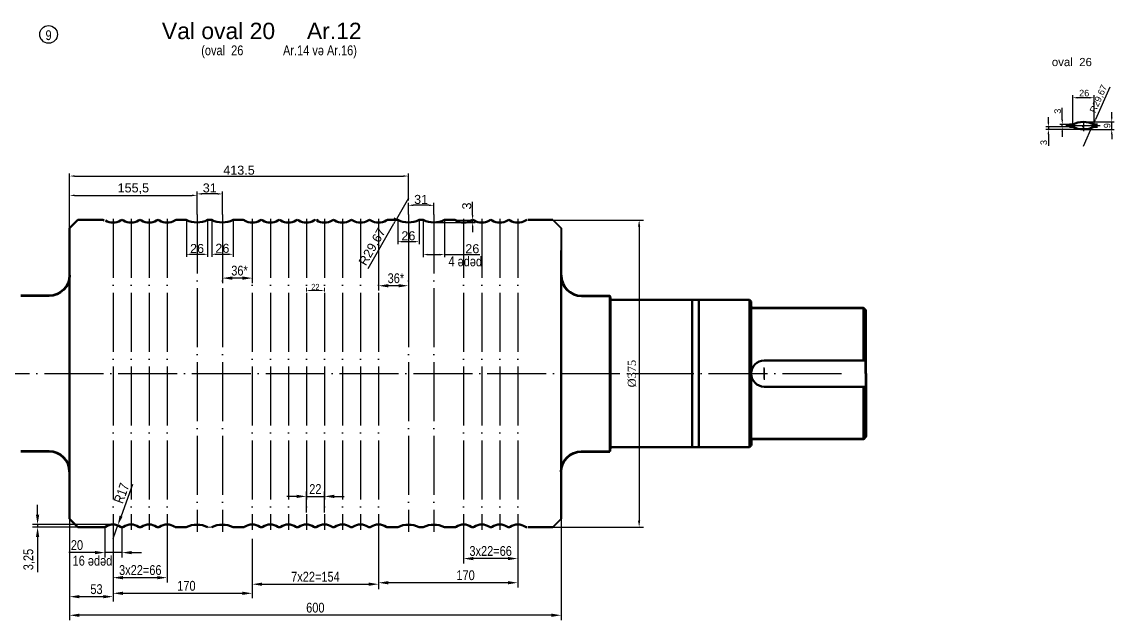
# Model space of a CAD drawing. Header units: millimetres. Extents: x -954 to 34898, y -2134 to 12006.
# Drawn here: x 5572 to 6906, y -14 to 717 of the extents above; entities that cross this region are included whole.
import ezdxf

# ---------------------------------------------------------------- set-up
doc = ezdxf.new("R2010")
doc.units = ezdxf.units.MM
doc.header["$LTSCALE"] = 3
doc.linetypes.add('ACAD_ISO04W100', pattern=[30, 24, -3, 0, -3])
for name, color, linetype, lineweight in [('êîíòóðíàÿ', 7, 'Continuous', 53), ('контурная', 7, 'Continuous', 50), ('осевые', 1, 'ACAD_ISO04W100', 25), ('размерные', 7, 'Continuous', 25), ('тонкая', 7, 'Continuous', 20), ('тонкий', 7, 'Continuous', 20)]:
    doc.layers.add(name, color=color, linetype=linetype, lineweight=lineweight)
doc.styles.add('s2.5v4', font='times.ttf', dxfattribs={"height": 10})
doc.styles.add('s2v4', font='arial.ttf', dxfattribs={"height": 8})
doc.styles.add('s3v2.5', font='arial.ttf', dxfattribs={"width": 0.8, "height": 7.5})
doc.styles.add('s3v4', font='arial.ttf', dxfattribs={"width": 0.8, "height": 12})
doc.styles.get("Standard").update_dxf_attribs({"font": 'arial.ttf'})
doc.dimstyles.new('s2.5v4', dxfattribs={"dimtxt": 10, "dimasz": 8, "dimexe": 5.5, "dimexo": 0.5, "dimgap": 3.5, "dimtad": 1, "dimdec": 0, "dimtxsty": 's2.5v4', "dimcen": 2.5, "dimclrd": 256, "dimclre": 1, "dimclrt": 256, "dimadec": 0, "dimazin": 0, "dimtfac": 1, "dimtdec": 0, "dimtmove": 0, "dimatfit": 3, "dimfxl": 1, "dimlwd": -1, "dimlwe": -1, "dimarcsym": 0})
doc.dimstyles.new('s2v4', dxfattribs={"dimtxt": 8, "dimasz": 6, "dimexe": 3, "dimexo": 0, "dimgap": 1.5, "dimtad": 1, "dimtxsty": 'Standard', "dimcen": 2.5, "dimadec": 0, "dimazin": 0, "dimtfac": 1, "dimtmove": 0, "dimatfit": 3, "dimfxl": 1, "dimarcsym": 0})
doc.dimstyles.new('s3v2.5', dxfattribs={"dimtxt": 7.5, "dimasz": 4, "dimexe": 1.25, "dimexo": 0.625, "dimtad": 1, "dimtxsty": 's3v2.5', "dimcen": 1.5, "dimclrd": 6, "dimclre": 256, "dimclrt": 1, "dimadec": 0, "dimazin": 0, "dimtfac": 1, "dimtmove": 0, "dimatfit": 3, "dimfxl": 1, "dimlwd": -1, "dimlwe": -1, "dimarcsym": 0})
doc.dimstyles.new('s4v4', dxfattribs={"dimtxt": 16, "dimasz": 12, "dimexe": 6, "dimexo": 0, "dimgap": 3, "dimtad": 1, "dimtxsty": 'Standard', "dimcen": 2.5, "dimadec": 0, "dimazin": 0, "dimtfac": 1, "dimtmove": 0, "dimatfit": 3, "dimfxl": 1, "dimarcsym": 0})

# ---------------------------------------------------------------- blocks, each defined once
blk = doc.blocks.new('*D246')
at = {"layer": 'Defpoints', "color": 0, "transparency": 16777216}
for p in [(5630.4, 117.2), (5683.4, 96.7), (5683.4, 14.9)]:
    blk.add_point(p, dxfattribs=at)
at = {"layer": 'тонкая', "color": 0, "lineweight": -2, "transparency": 16777216}
for p, q in [((5630.4, 117.2), (5630.4, 8.9)), ((5683.4, 96.7), (5683.4, 8.9)), ((5642.4, 14.9), (5671.4, 14.9))]:
    blk.add_line(p, q, dxfattribs=at)
at = {"layer": 'тонкая', "color": 0, "transparency": 16777216}
for points in [[(5642.4, 16.9), (5642.4, 12.9), (5630.4, 14.9)], [(5671.4, 16.9), (5671.4, 12.9), (5683.4, 14.9)]]:
    blk.add_solid(points, dxfattribs=at)
at = {"layer": 'тонкая', "color": 0, "transparency": 16777216, "insert": (5663.2, 24), "char_height": 12, "attachment_point": 5, "style": 's3v4'}
blk.add_mtext('53', dxfattribs=at)
blk = doc.blocks.new('*D248')
at = {"layer": 'Defpoints', "color": 0, "transparency": 16777216}
for p in [(5853.4, 85.4), (5683.4, 39.2), (5853.4, 19)]:
    blk.add_point(p, dxfattribs=at)
at = {"layer": 'тонкая', "color": 0, "lineweight": -2, "transparency": 16777216}
for p, q in [((5853.4, 85.4), (5853.4, 13)), ((5683.4, 39.2), (5683.4, 13)), ((5695.4, 19), (5841.4, 19))]:
    blk.add_line(p, q, dxfattribs=at)
at = {"layer": 'тонкая', "color": 0, "transparency": 16777216}
for points in [[(5695.4, 21), (5695.4, 17), (5683.4, 19)], [(5841.4, 21), (5841.4, 17), (5853.4, 19)]]:
    blk.add_solid(points, dxfattribs=at)
at = {"layer": 'тонкая', "color": 0, "transparency": 16777216, "insert": (5773, 28.1), "char_height": 12, "attachment_point": 5, "style": 's3v4'}
blk.add_mtext('170', dxfattribs=at)
blk = doc.blocks.new('*D249')
at = {"layer": 'Defpoints', "color": 0, "transparency": 16777216}
for p in [(6855, 624), (6855, 591.4), (6881, 591.4)]:
    blk.add_point(p, dxfattribs=at)
at = {"layer": 'тонкий', "color": 0, "lineweight": -2, "transparency": 16777216}
for p, q in [((6855, 591.4), (6855, 627)), ((6881, 591.4), (6881, 627)), ((6875, 624), (6861, 624))]:
    blk.add_line(p, q, dxfattribs=at)
at = {"layer": 'тонкий', "color": 0, "transparency": 16777216}
for points in [[(6861, 625), (6861, 623), (6855, 624)], [(6875, 625), (6875, 623), (6881, 624)]]:
    blk.add_solid(points, dxfattribs=at)
at = {"layer": 'тонкий', "color": 0, "transparency": 16777216, "insert": (6869, 629.6), "char_height": 8, "attachment_point": 5}
blk.add_mtext('26', dxfattribs=at)
blk = doc.blocks.new('*D261')
at = {"layer": 'Defpoints', "color": 0, "transparency": 16777216}
for p in [(6825.3, 588.4), (6851.1, 588.4), (6868, 585.4)]:
    blk.add_point(p, dxfattribs=at)
at = {"layer": 'тонкий', "color": 0, "lineweight": -2, "transparency": 16777216}
for p, q in [((6825.3, 594.4), (6825.3, 600.4)), ((6851.1, 588.4), (6822.3, 588.4)), ((6825.3, 588.4), (6825.3, 585.4)), ((6868, 585.4), (6822.3, 585.4)), ((6825.3, 579.4), (6825.3, 565.2))]:
    blk.add_line(p, q, dxfattribs=at)
at = {"layer": 'тонкий', "color": 0, "transparency": 16777216}
for points in [[(6824.3, 594.4), (6826.3, 594.4), (6825.3, 588.4)], [(6824.3, 579.4), (6826.3, 579.4), (6825.3, 585.4)]]:
    blk.add_solid(points, dxfattribs=at)
at = {"layer": 'тонкий', "color": 0, "transparency": 16777216, "insert": (6819.7, 569.3), "char_height": 8, "attachment_point": 5, "rotation": 90}
blk.add_mtext('3', dxfattribs=at)
blk = doc.blocks.new('*D262')
at = {"layer": 'Defpoints', "color": 0, "transparency": 16777216}
for p in [(6868, 594.4), (6902.6, 594.4), (6868, 585.4)]:
    blk.add_point(p, dxfattribs=at)
at = {"layer": 'тонкий', "color": 0, "lineweight": -2, "transparency": 16777216}
for p, q in [((6902.6, 600.4), (6902.6, 606.4)), ((6868, 594.4), (6905.6, 594.4)), ((6902.6, 585.4), (6902.6, 594.4)), ((6868, 585.4), (6905.6, 585.4)), ((6902.6, 579.4), (6902.6, 573.4))]:
    blk.add_line(p, q, dxfattribs=at)
at = {"layer": 'тонкий', "color": 0, "transparency": 16777216}
for points in [[(6901.6, 600.4), (6903.6, 600.4), (6902.6, 594.4)], [(6901.6, 579.4), (6903.6, 579.4), (6902.6, 585.4)]]:
    blk.add_solid(points, dxfattribs=at)
at = {"layer": 'тонкий', "color": 0, "transparency": 16777216, "insert": (6897, 589.9), "char_height": 8, "attachment_point": 5, "rotation": 90}
blk.add_mtext('9', dxfattribs=at)
blk = doc.blocks.new('*D263')
at = {"layer": 'Defpoints', "color": 0, "transparency": 16777216}
for p in [(6842.2, 591.4), (6851.1, 591.4), (6851.1, 588.4)]:
    blk.add_point(p, dxfattribs=at)
at = {"layer": 'тонкий', "color": 0, "lineweight": -2, "transparency": 16777216}
for p, q in [((6842.2, 597.4), (6842.2, 611.7)), ((6851.1, 591.4), (6839.2, 591.4)), ((6851.1, 588.4), (6839.2, 588.4)), ((6842.2, 588.4), (6842.2, 591.4)), ((6842.2, 582.4), (6842.2, 576.4))]:
    blk.add_line(p, q, dxfattribs=at)
at = {"layer": 'тонкий', "color": 0, "transparency": 16777216}
for points in [[(6841.2, 597.4), (6843.2, 597.4), (6842.2, 591.4)], [(6841.2, 582.4), (6843.2, 582.4), (6842.2, 588.4)]]:
    blk.add_solid(points, dxfattribs=at)
at = {"layer": 'тонкий', "color": 0, "transparency": 16777216, "insert": (6836.6, 607.5), "char_height": 8, "attachment_point": 5, "rotation": 90}
blk.add_mtext('3', dxfattribs=at)
blk = doc.blocks.new('*D264')
at = {"layer": 'Defpoints', "color": 0, "transparency": 16777216}
for p in [(6880.1, 591.8), (6868, 564.8)]:
    blk.add_point(p, dxfattribs=at)
at = {"layer": 'тонкий', "color": 0, "lineweight": -2, "transparency": 16777216}
for p, q in [((6900.4, 637.1), (6882.6, 597.3)), ((6868, 564.8), (6880.1, 591.8))]:
    blk.add_line(p, q, dxfattribs=at)
at = {"layer": 'тонкий', "color": 0, "transparency": 16777216}
blk.add_solid([(6881.7, 597.7), (6883.5, 596.9), (6880.1, 591.8)], dxfattribs=at)
at = {"layer": 'тонкий', "color": 0, "transparency": 16777216, "insert": (6887, 622.5), "char_height": 8, "attachment_point": 5, "rotation": 65.8668}
blk.add_mtext('R29,67', dxfattribs=at)
blk = doc.blocks.new('*D265')
at = {"layer": 'Defpoints', "color": 0, "transparency": 16777216}
for p in [(5591.3, 99.7), (5640.4, 99.7), (5681.9, 103)]:
    blk.add_point(p, dxfattribs=at)
at = {"layer": 'тонкая', "color": 0, "lineweight": -2, "transparency": 16777216}
for p, q in [((5591.3, 115), (5591.3, 127)), ((5681.9, 103), (5585.3, 103)), ((5640.4, 99.7), (5585.3, 99.7)), ((5591.3, 103), (5591.3, 99.7)), ((5591.3, 87.7), (5591.3, 44.7))]:
    blk.add_line(p, q, dxfattribs=at)
at = {"layer": 'тонкая', "color": 0, "transparency": 16777216}
for points in [[(5589.3, 115), (5593.3, 115), (5591.3, 103)], [(5589.3, 87.7), (5593.3, 87.7), (5591.3, 99.7)]]:
    blk.add_solid(points, dxfattribs=at)
at = {"layer": 'тонкая', "color": 0, "transparency": 16777216, "insert": (5581.1, 60.2), "char_height": 12, "attachment_point": 5, "rotation": 90, "style": 's3v4'}
blk.add_mtext('3,25', dxfattribs=at)
blk = doc.blocks.new('*D266')
at = {"layer": 'Defpoints', "color": 0, "transparency": 16777216}
for p in [(6044, 492.7), (6044, 481.5), (6075, 481.5)]:
    blk.add_point(p, dxfattribs=at)
at = {"layer": 'тонкая', "color": 0, "lineweight": -2, "transparency": 16777216}
for p, q in [((6044, 481.5), (6044, 495.7)), ((6075, 481.5), (6075, 495.7)), ((6069, 492.7), (6050, 492.7))]:
    blk.add_line(p, q, dxfattribs=at)
at = {"layer": 'тонкая', "color": 0, "transparency": 16777216}
for points in [[(6050, 493.7), (6050, 491.7), (6044, 492.7)], [(6069, 493.7), (6069, 491.7), (6075, 492.7)]]:
    blk.add_solid(points, dxfattribs=at)
at = {"layer": 'тонкая', "color": 0, "transparency": 16777216, "insert": (6059.5, 499.8), "char_height": 11, "attachment_point": 5}
blk.add_mtext('31', dxfattribs=at)
blk = doc.blocks.new('*D267')
at = {"layer": 'Defpoints', "color": 0, "transparency": 16777216}
for p in [(6007.5, 96.7), (6177.4, 96.7), (6007.5, 31.9)]:
    blk.add_point(p, dxfattribs=at)
at = {"layer": 'тонкая', "color": 0, "lineweight": -2, "transparency": 16777216}
for p, q in [((6007.5, 96.7), (6007.5, 25.9)), ((6177.4, 96.7), (6177.4, 25.9)), ((6165.4, 31.9), (6019.5, 31.9))]:
    blk.add_line(p, q, dxfattribs=at)
at = {"layer": 'тонкая', "color": 0, "transparency": 16777216}
for points in [[(6019.5, 33.9), (6019.5, 29.9), (6007.5, 31.9)], [(6165.4, 33.9), (6165.4, 29.9), (6177.4, 31.9)]]:
    blk.add_solid(points, dxfattribs=at)
at = {"layer": 'тонкая', "color": 0, "transparency": 16777216, "insert": (6113.8, 41), "char_height": 12, "attachment_point": 5, "style": 's3v4'}
blk.add_mtext('170', dxfattribs=at)
blk = doc.blocks.new('*D268')
at = {"layer": 'Defpoints', "color": 0, "transparency": 16777216}
for p in [(5786, 506.6), (5786, 481.5), (5817, 481.5)]:
    blk.add_point(p, dxfattribs=at)
at = {"layer": 'тонкая', "color": 0, "lineweight": -2, "transparency": 16777216}
for p, q in [((5786, 481.5), (5786, 509.6)), ((5817, 481.5), (5817, 509.6)), ((5811, 506.6), (5792, 506.6))]:
    blk.add_line(p, q, dxfattribs=at)
at = {"layer": 'тонкая', "color": 0, "transparency": 16777216}
for points in [[(5792, 507.6), (5792, 505.6), (5786, 506.6)], [(5811, 507.6), (5811, 505.6), (5817, 506.6)]]:
    blk.add_solid(points, dxfattribs=at)
at = {"layer": 'тонкая', "color": 0, "transparency": 16777216, "insert": (5801.5, 513.8), "char_height": 11, "attachment_point": 5}
blk.add_mtext('31', dxfattribs=at)
blk = doc.blocks.new('*D250')
at = {"layer": 'Defpoints', "color": 0, "transparency": 16777216}
for p in [(5817, 421.8), (5853.4, 424.6), (5817, 403.8)]:
    blk.add_point(p, dxfattribs=at)
at = {"layer": 'тонкая', "color": 0, "lineweight": -2, "transparency": 16777216}
for p, q in [((5817, 421.8), (5817, 397.8)), ((5853.4, 424.6), (5853.4, 397.8)), ((5841.4, 403.8), (5829, 403.8))]:
    blk.add_line(p, q, dxfattribs=at)
at = {"layer": 'тонкая', "color": 0, "transparency": 16777216}
for points in [[(5829, 405.8), (5829, 401.8), (5817, 403.8)], [(5841.4, 405.8), (5841.4, 401.8), (5853.4, 403.8)]]:
    blk.add_solid(points, dxfattribs=at)
at = {"layer": 'тонкая', "color": 0, "transparency": 16777216, "insert": (5837.8, 412.9), "char_height": 12, "attachment_point": 5, "style": 's3v4'}
blk.add_mtext('36*', dxfattribs=at)
blk = doc.blocks.new('*D269')
at = {"layer": 'Defpoints', "color": 0, "transparency": 16777216}
for p in [(6007.5, 411.6), (6044, 411.6), (6007.5, 394.5)]:
    blk.add_point(p, dxfattribs=at)
at = {"layer": 'тонкая', "color": 0, "lineweight": -2, "transparency": 16777216}
for p, q in [((6007.5, 411.6), (6007.5, 388.5)), ((6044, 411.6), (6044, 388.5)), ((6032, 394.5), (6019.5, 394.5))]:
    blk.add_line(p, q, dxfattribs=at)
at = {"layer": 'тонкая', "color": 0, "transparency": 16777216}
for points in [[(6019.5, 396.5), (6019.5, 392.5), (6007.5, 394.5)], [(6032, 396.5), (6032, 392.5), (6044, 394.5)]]:
    blk.add_solid(points, dxfattribs=at)
at = {"layer": 'тонкая', "color": 0, "transparency": 16777216, "insert": (6028.7, 403.6), "char_height": 12, "attachment_point": 5, "style": 's3v4'}
blk.add_mtext('36*', dxfattribs=at)
blk = doc.blocks.new('*D270')
at = {"layer": 'Defpoints', "color": 0, "transparency": 16777216}
for p in [(5772.9, 474.7), (5798.9, 474.7), (5772.9, 432.8)]:
    blk.add_point(p, dxfattribs=at)
at = {"layer": 'тонкая', "color": 0, "lineweight": -2, "transparency": 16777216}
for p, q in [((5772.9, 474.7), (5772.9, 429.8)), ((5798.9, 474.7), (5798.9, 429.8)), ((5792.9, 432.8), (5778.9, 432.8))]:
    blk.add_line(p, q, dxfattribs=at)
at = {"layer": 'тонкая', "color": 0, "transparency": 16777216}
for points in [[(5778.9, 433.8), (5778.9, 431.8), (5772.9, 432.8)], [(5792.9, 433.8), (5792.9, 431.8), (5798.9, 432.8)]]:
    blk.add_solid(points, dxfattribs=at)
at = {"layer": 'тонкая', "color": 0, "transparency": 16777216, "insert": (5786, 439.9), "char_height": 11, "attachment_point": 5}
blk.add_mtext('26', dxfattribs=at)
blk = doc.blocks.new('*D271')
at = {"layer": 'Defpoints', "color": 0, "transparency": 16777216}
for p in [(6031, 474.7), (6057, 474.7), (6057, 448.3)]:
    blk.add_point(p, dxfattribs=at)
at = {"layer": 'тонкая', "color": 0, "lineweight": -2, "transparency": 16777216}
for p, q in [((6031, 474.7), (6031, 445.3)), ((6057, 474.7), (6057, 445.3)), ((6037, 448.3), (6051, 448.3))]:
    blk.add_line(p, q, dxfattribs=at)
at = {"layer": 'тонкая', "color": 0, "transparency": 16777216}
for points in [[(6037, 449.3), (6037, 447.3), (6031, 448.3)], [(6051, 449.3), (6051, 447.3), (6057, 448.3)]]:
    blk.add_solid(points, dxfattribs=at)
at = {"layer": 'тонкая', "color": 0, "transparency": 16777216, "insert": (6044, 455.4), "char_height": 11, "attachment_point": 5}
blk.add_mtext('26', dxfattribs=at)
blk = doc.blocks.new('*D272')
at = {"layer": 'Defpoints', "color": 0, "transparency": 16777216}
for p in [(6062, 474.7), (6088, 474.7), (6088, 432.5)]:
    blk.add_point(p, dxfattribs=at)
at = {"layer": 'тонкая', "color": 0, "lineweight": -2, "transparency": 16777216}
for p, q in [((6062, 474.7), (6062, 429.5)), ((6088, 474.7), (6088, 429.5)), ((6068, 432.5), (6082, 432.5)), ((6088, 432.5), (6131.4, 432.5))]:
    blk.add_line(p, q, dxfattribs=at)
at = {"layer": 'тонкая', "color": 0, "transparency": 16777216}
for points in [[(6068, 433.5), (6068, 431.5), (6062, 432.5)], [(6082, 433.5), (6082, 431.5), (6088, 432.5)]]:
    blk.add_solid(points, dxfattribs=at)
at = {"layer": 'тонкая', "color": 0, "transparency": 16777216, "insert": (6122, 439.6), "char_height": 11, "attachment_point": 5}
blk.add_mtext('26', dxfattribs=at)
blk = doc.blocks.new('*D273')
at = {"layer": 'Defpoints', "color": 0, "transparency": 16777216}
for p in [(5673.3, 99.9), (5694.3, 99.7), (5694.3, 68.7)]:
    blk.add_point(p, dxfattribs=at)
at = {"layer": 'тонкая', "color": 0, "lineweight": -2, "transparency": 16777216}
for p, q in [((5673.3, 99.9), (5673.3, 62.7)), ((5694.3, 99.7), (5694.3, 62.7)), ((5661.3, 68.7), (5629.4, 68.7)), ((5694.3, 68.7), (5673.3, 68.7)), ((5706.3, 68.7), (5718.3, 68.7))]:
    blk.add_line(p, q, dxfattribs=at)
at = {"layer": 'тонкая', "color": 0, "transparency": 16777216}
for points in [[(5661.3, 70.7), (5661.3, 66.7), (5673.3, 68.7)], [(5706.3, 70.7), (5706.3, 66.7), (5694.3, 68.7)]]:
    blk.add_solid(points, dxfattribs=at)
at = {"layer": 'тонкая', "color": 0, "transparency": 16777216, "insert": (5639.4, 77.8), "char_height": 12, "attachment_point": 5, "style": 's3v4'}
blk.add_mtext('20', dxfattribs=at)
blk = doc.blocks.new('*D288')
at = {"layer": 'Defpoints', "color": 0, "transparency": 16777216}
for p in [(6230.4, 109.7), (5630.4, 48.1), (5630.4, -7.8)]:
    blk.add_point(p, dxfattribs=at)
at = {"layer": 'тонкая', "color": 0, "lineweight": -2, "transparency": 16777216}
for p, q in [((6230.4, 109.7), (6230.4, -13.8)), ((5630.4, 48.1), (5630.4, -13.8)), ((6218.4, -7.8), (5642.4, -7.8))]:
    blk.add_line(p, q, dxfattribs=at)
at = {"layer": 'тонкая', "color": 0, "transparency": 16777216}
for points in [[(5642.4, -5.8), (5642.4, -9.8), (5630.4, -7.8)], [(6218.4, -5.8), (6218.4, -9.8), (6230.4, -7.8)]]:
    blk.add_solid(points, dxfattribs=at)
at = {"layer": 'тонкая', "color": 0, "transparency": 16777216, "insert": (5930.4, 1.4), "char_height": 12, "attachment_point": 5, "style": 's3v4'}
blk.add_mtext('600', dxfattribs=at)
blk = doc.blocks.new('*D289')
at = {"layer": 'Defpoints', "color": 0, "transparency": 16777216}
for p in [(5919.4, 392.6), (5919.4, 388.6), (5941.4, 392.6)]:
    blk.add_point(p, dxfattribs=at)
at = {"layer": 'тонкая', "transparency": 16777216}
for p, q in [((5919.4, 392), (5919.4, 387.3)), ((5941.4, 392), (5941.4, 387.3))]:
    blk.add_line(p, q, dxfattribs=at)
at = {"layer": 'тонкая', "color": 6, "transparency": 16777216}
blk.add_line((5937.4, 388.6), (5923.4, 388.6), dxfattribs=at)
for points in [[(5923.4, 389.3), (5923.4, 387.9), (5919.4, 388.6)], [(5937.4, 389.3), (5937.4, 387.9), (5941.4, 388.6)]]:
    blk.add_solid(points, dxfattribs=at)
at = {"layer": 'тонкая', "color": 1, "transparency": 16777216, "insert": (5930.4, 393), "char_height": 7.5, "attachment_point": 5, "style": 's3v2.5'}
blk.add_mtext('22', dxfattribs=at)
blk = doc.blocks.new('*D290')
at = {"layer": 'Defpoints', "color": 0, "transparency": 16777216}
for p in [(5941.4, 137.3), (5919.4, 117.8), (5941.4, 117.8)]:
    blk.add_point(p, dxfattribs=at)
at = {"layer": 'тонкая', "color": 0, "lineweight": -2, "transparency": 16777216}
for p, q in [((5907.4, 137.3), (5895.4, 137.3)), ((5919.4, 117.8), (5919.4, 143.3)), ((5919.4, 137.3), (5941.4, 137.3)), ((5941.4, 117.8), (5941.4, 143.3)), ((5953.4, 137.3), (5965.4, 137.3))]:
    blk.add_line(p, q, dxfattribs=at)
at = {"layer": 'тонкая', "color": 0, "transparency": 16777216}
for points in [[(5907.4, 139.3), (5907.4, 135.3), (5919.4, 137.3)], [(5953.4, 139.3), (5953.4, 135.3), (5941.4, 137.3)]]:
    blk.add_solid(points, dxfattribs=at)
at = {"layer": 'тонкая', "color": 0, "transparency": 16777216, "insert": (5930.4, 146.3), "char_height": 12, "attachment_point": 5, "style": 's3v4'}
blk.add_mtext('22', dxfattribs=at)
blk = doc.blocks.new('*D291')
at = {"layer": 'Defpoints', "color": 0, "transparency": 16777216}
for p in [(5749.4, 96.7), (5683.4, 46.1), (5749.4, 38.1)]:
    blk.add_point(p, dxfattribs=at)
at = {"layer": 'тонкая', "color": 0, "lineweight": -2, "transparency": 16777216}
for p, q in [((5749.4, 96.7), (5749.4, 32.1)), ((5683.4, 46.1), (5683.4, 32.1)), ((5695.4, 38.1), (5737.4, 38.1))]:
    blk.add_line(p, q, dxfattribs=at)
at = {"layer": 'тонкая', "color": 0, "transparency": 16777216}
for points in [[(5695.4, 40.1), (5695.4, 36.1), (5683.4, 38.1)], [(5737.4, 40.1), (5737.4, 36.1), (5749.4, 38.1)]]:
    blk.add_solid(points, dxfattribs=at)
at = {"layer": 'тонкая', "color": 0, "transparency": 16777216, "insert": (5716.7, 47.3), "char_height": 12, "attachment_point": 5, "style": 's3v4'}
blk.add_mtext('3x22=66', dxfattribs=at)
blk = doc.blocks.new('*D253')
at = {"layer": 'Defpoints', "color": 0, "transparency": 16777216}
for p in [(6007.5, 56.6), (5853.4, 49.2), (6007.5, 30.1)]:
    blk.add_point(p, dxfattribs=at)
at = {"layer": 'тонкая', "color": 0, "lineweight": -2, "transparency": 16777216}
for p, q in [((6007.5, 56.6), (6007.5, 24.1)), ((5853.4, 49.2), (5853.4, 24.1)), ((5865.4, 30.1), (5995.5, 30.1))]:
    blk.add_line(p, q, dxfattribs=at)
at = {"layer": 'тонкая', "color": 0, "transparency": 16777216}
for points in [[(5865.4, 32.1), (5865.4, 28.1), (5853.4, 30.1)], [(5995.5, 32.1), (5995.5, 28.1), (6007.5, 30.1)]]:
    blk.add_solid(points, dxfattribs=at)
at = {"layer": 'тонкая', "color": 0, "transparency": 16777216, "insert": (5930.5, 39.2), "char_height": 12, "attachment_point": 5, "style": 's3v4'}
blk.add_mtext('7x22=154', dxfattribs=at)
blk = doc.blocks.new('*D292')
at = {"layer": 'Defpoints', "color": 0, "transparency": 16777216}
for p in [(5689.2, 102), (5683.4, 86)]:
    blk.add_point(p, dxfattribs=at)
at = {"layer": 'тонкая', "color": 0, "lineweight": -2, "transparency": 16777216}
for p, q in [((5707.2, 151.8), (5693.3, 113.3)), ((5683.4, 86), (5689.2, 102))]:
    blk.add_line(p, q, dxfattribs=at)
at = {"layer": 'тонкая', "color": 0, "transparency": 16777216}
blk.add_solid([(5691.4, 113.9), (5695.1, 112.6), (5689.2, 102)], dxfattribs=at)
at = {"layer": 'тонкая', "color": 0, "transparency": 16777216, "insert": (5693.8, 141.2), "char_height": 12, "attachment_point": 5, "rotation": 70.0961, "style": 's3v4'}
blk.add_mtext('R17', dxfattribs=at)
blk = doc.blocks.new('*D293')
at = {"layer": 'Defpoints', "color": 0, "transparency": 16777216}
for p in [(5803.9, 474.7), (5829.9, 474.7), (5829.9, 432.9)]:
    blk.add_point(p, dxfattribs=at)
at = {"layer": 'тонкая', "color": 0, "lineweight": -2, "transparency": 16777216}
for p, q in [((5803.9, 474.7), (5803.9, 429.9)), ((5829.9, 474.7), (5829.9, 429.9)), ((5809.9, 432.9), (5823.9, 432.9))]:
    blk.add_line(p, q, dxfattribs=at)
at = {"layer": 'тонкая', "color": 0, "transparency": 16777216}
for points in [[(5809.9, 433.9), (5809.9, 431.9), (5803.9, 432.9)], [(5823.9, 433.9), (5823.9, 431.9), (5829.9, 432.9)]]:
    blk.add_solid(points, dxfattribs=at)
at = {"layer": 'тонкая', "color": 0, "transparency": 16777216, "insert": (5816.9, 440.1), "char_height": 11, "attachment_point": 5}
blk.add_mtext('26', dxfattribs=at)
blk = doc.blocks.new('*D294')
at = {"layer": 'Defpoints', "color": 0, "transparency": 16777216}
for p in [(5786, 504.8), (5786, 481.5), (5630.4, 464.7)]:
    blk.add_point(p, dxfattribs=at)
at = {"layer": 'тонкая', "color": 0, "lineweight": -2, "transparency": 16777216}
for p, q in [((5630.4, 464.7), (5630.4, 507.8)), ((5786, 481.5), (5786, 507.8)), ((5636.4, 504.8), (5780, 504.8))]:
    blk.add_line(p, q, dxfattribs=at)
at = {"layer": 'тонкая', "color": 0, "transparency": 16777216}
for points in [[(5636.4, 505.8), (5636.4, 503.8), (5630.4, 504.8)], [(5780, 505.8), (5780, 503.8), (5786, 504.8)]]:
    blk.add_solid(points, dxfattribs=at)
at = {"layer": 'тонкая', "color": 0, "transparency": 16777216, "insert": (5708.2, 512.9), "char_height": 11, "attachment_point": 5}
blk.add_mtext('155,5', dxfattribs=at)
blk = doc.blocks.new('*D254')
at = {"layer": 'Defpoints', "color": 0, "transparency": 16777216}
for p in [(6044, 528.4), (5630.4, 507.8), (6044, 498.7)]:
    blk.add_point(p, dxfattribs=at)
at = {"layer": 'тонкая', "color": 0, "lineweight": -2, "transparency": 16777216}
for p, q in [((5630.4, 507.8), (5630.4, 531.4)), ((5636.4, 528.4), (6038, 528.4)), ((6044, 498.7), (6044, 531.4))]:
    blk.add_line(p, q, dxfattribs=at)
at = {"layer": 'тонкая', "color": 0, "transparency": 16777216}
for points in [[(5636.4, 529.4), (5636.4, 527.4), (5630.4, 528.4)], [(6038, 529.4), (6038, 527.4), (6044, 528.4)]]:
    blk.add_solid(points, dxfattribs=at)
at = {"layer": 'тонкая', "color": 0, "transparency": 16777216, "insert": (5837.2, 535.5), "char_height": 11, "attachment_point": 5}
blk.add_mtext('413.5', dxfattribs=at)
blk = doc.blocks.new('*D295')
at = {"layer": 'Defpoints', "color": 0, "transparency": 16777216}
for p in [(6075, 471.7), (6094.3, 474.7), (6122.4, 474.7)]:
    blk.add_point(p, dxfattribs=at)
at = {"layer": 'тонкая', "color": 0, "lineweight": -2, "transparency": 16777216}
for p, q in [((6122.4, 480.7), (6122.4, 496.9)), ((6075, 471.7), (6125.4, 471.7)), ((6094.3, 474.7), (6125.4, 474.7)), ((6122.4, 471.7), (6122.4, 474.7)), ((6122.4, 465.7), (6122.4, 459.7))]:
    blk.add_line(p, q, dxfattribs=at)
at = {"layer": 'тонкая', "color": 0, "transparency": 16777216}
for points in [[(6121.4, 480.7), (6123.4, 480.7), (6122.4, 474.7)], [(6121.4, 465.7), (6123.4, 465.7), (6122.4, 471.7)]]:
    blk.add_solid(points, dxfattribs=at)
at = {"layer": 'тонкая', "color": 0, "transparency": 16777216, "insert": (6115.3, 491.8), "char_height": 11, "attachment_point": 5, "rotation": 90}
blk.add_mtext('3', dxfattribs=at)
blk = doc.blocks.new('*D296')
at = {"layer": 'Defpoints', "color": 0, "transparency": 16777216}
for p in [(6044, 501.4), (6029.3, 475.7)]:
    blk.add_point(p, dxfattribs=at)
at = {"layer": 'тонкая', "color": 0, "lineweight": -2, "transparency": 16777216}
for p, q in [((6044, 501.4), (6029.3, 475.7)), ((5994.9, 415.7), (6026.3, 470.5))]:
    blk.add_line(p, q, dxfattribs=at)
blk.add_arc((6044, 501.4), 29.7, 234.4044, 244.0123, dxfattribs=at)
at = {"layer": 'тонкая', "color": 0, "transparency": 16777216}
blk.add_solid([(6025.4, 471), (6027.2, 470), (6029.3, 475.7)], dxfattribs=at)
at = {"layer": 'тонкая', "color": 0, "transparency": 16777216, "insert": (6000.5, 441.7), "char_height": 11, "attachment_point": 5, "rotation": 60.1977}
blk.add_mtext('R29,67', dxfattribs=at)
blk = doc.blocks.new('*D297')
at = {"layer": 'Defpoints', "color": 0, "transparency": 16777216}
for p in [(6111.4, 96.7), (6177.4, 77.8), (6111.4, 61.4)]:
    blk.add_point(p, dxfattribs=at)
at = {"layer": 'тонкая', "color": 0, "lineweight": -2, "transparency": 16777216}
for p, q in [((6111.4, 96.7), (6111.4, 55.4)), ((6177.4, 77.8), (6177.4, 55.4)), ((6165.4, 61.4), (6123.4, 61.4))]:
    blk.add_line(p, q, dxfattribs=at)
at = {"layer": 'тонкая', "color": 0, "transparency": 16777216}
for points in [[(6123.4, 63.4), (6123.4, 59.4), (6111.4, 61.4)], [(6165.4, 63.4), (6165.4, 59.4), (6177.4, 61.4)]]:
    blk.add_solid(points, dxfattribs=at)
at = {"layer": 'тонкая', "color": 0, "transparency": 16777216, "insert": (6144.4, 70.6), "char_height": 12, "attachment_point": 5, "style": 's3v4'}
blk.add_mtext('3x22=66', dxfattribs=at)
blk = doc.blocks.new('*D1382')
at = {"layer": 'Defpoints', "color": 0, "transparency": 16777216}
for p in [(6220.4, 474.7), (6214.7, 99.7), (6325.7, 99.7)]:
    blk.add_point(p, dxfattribs=at)
at = {"layer": 'размерные', "color": 1, "transparency": 16777216}
for p, q in [((6220.9, 474.7), (6331.2, 474.7)), ((6215.2, 99.7), (6331.2, 99.7))]:
    blk.add_line(p, q, dxfattribs=at)
at = {"layer": 'размерные', "transparency": 16777216}
blk.add_line((6325.7, 466.7), (6325.7, 107.7), dxfattribs=at)
for points in [[(6324.3, 466.7), (6327, 466.7), (6325.7, 474.7)], [(6324.3, 107.7), (6327, 107.7), (6325.7, 99.7)]]:
    blk.add_solid(points, dxfattribs=at)
at = {"layer": 'размерные', "transparency": 16777216, "insert": (6317, 287.2), "char_height": 10, "attachment_point": 5, "rotation": 90, "style": 's2.5v4'}
blk.add_mtext('%%C375', dxfattribs=at)

msp = doc.modelspace()

# ---------------------------------------------------------------- linework, layer by layer
at = {"lineweight": 40}
msp.add_line((6230.449, 464.745), (6230.449, 422.516), dxfattribs=at)
msp.add_circle((5604.715, 701.29), 10.754)
at = {"layer": 'êîíòóðíàÿ'}
for points in [[(5630.449, 407.245, -0.41421356), (5605.449, 382.245), (5570.949, 382.245)], [(6230.449, 407.245, 0.41421356), (6255.449, 382.245), (6289.95, 382.245)], [(6602.449, 287.245), (6602.449, 364.245), (6599.449, 367.245), (6464.45, 367.245, -0.41421356), (6462.45, 369.245), (6462.45, 375.245)], [(6602.449, 287.245), (6602.449, 210.245), (6599.449, 207.245), (6464.45, 207.245, 0.41421356), (6462.45, 205.245), (6462.45, 199.252)], [(5630.449, 167.245, 0.41421356), (5605.449, 192.245), (5570.949, 192.245)], [(6230.449, 167.245, -0.41421356), (6255.449, 192.245), (6289.95, 192.245)]]:
    msp.add_lwpolyline(points, format="xyb", dxfattribs=at)
msp.add_lwpolyline([(6290.45, 380.245), (6290.45, 195.252)], dxfattribs=at)
at = {"layer": 'контурная'}
for p, q in [((6855.005, 591.424), (6851.1, 591.424)), ((6855.005, 588.424), (6851.1, 588.424)), ((6885.424, 591.424), (6881.007, 591.424)), ((6885.424, 588.424), (6881.007, 588.424)), ((5630.449, 464.745), (5640.449, 474.745)), ((5640.449, 474.745), (5670.955, 474.745)), ((5760.312, 474.745), (5772.883, 474.745)), ((5772.883, 474.745), (5768.977, 474.745)), ((5798.884, 474.745), (5803.883, 474.745)), ((5829.884, 474.745), (5842.455, 474.745)), ((5829.884, 474.745), (5833.79, 474.745)), ((5829.884, 474.745), (5833.79, 474.745)), ((6031.014, 474.745), (6018.444, 474.745)), ((6031.014, 474.745), (6027.108, 474.745)), ((6031.014, 474.745), (6027.108, 474.745)), ((6062.014, 474.745), (6057.016, 474.745)), ((6100.586, 474.745), (6088.016, 474.745)), ((6088.016, 474.745), (6091.922, 474.745)), ((6189.944, 474.745), (6220.449, 474.745)), ((5630.449, 464.745), (5630.449, 109.745)), ((6230.449, 109.745), (6230.449, 437.516)), ((6288.45, 382.245), (6289.95, 382.245)), ((6290.45, 381.745), (6289.95, 382.245)), ((6289.95, 382.245), (6289.95, 192.245)), ((6290.45, 380.245), (6290.45, 381.745)), ((6292.45, 377.245), (6460.45, 377.245)), ((6398.45, 377.245), (6390.45, 377.245)), ((6390.45, 377.245), (6390.45, 292.245)), ((6398.45, 377.245), (6398.45, 292.245)), ((6435.45, 377.245), (6402.45, 377.245)), ((6462.45, 375.245), (6460.45, 377.245)), ((6460.45, 377.245), (6460.45, 197.252)), ((6462.45, 369.245), (6462.45, 287.245)), ((6575.591, 367.245), (6577.591, 367.245)), ((6599.449, 367.245), (6599.449, 303.245)), ((5630.449, 323.382), (5630.449, 323.382)), ((6230.449, 323.382), (6230.449, 323.382)), ((6478.45, 303.245), (6602.449, 303.245)), ((6390.45, 197.252), (6390.45, 292.245)), ((6398.45, 197.252), (6398.45, 292.245)), ((6462.45, 205.245), (6462.45, 287.245)), ((6478.45, 271.245), (6602.449, 271.245)), ((6599.449, 207.245), (6599.449, 271.245)), ((6288.45, 192.245), (6289.95, 192.245)), ((6290.45, 192.745), (6289.95, 192.245)), ((6290.45, 195.252), (6290.45, 192.745)), ((6460.45, 197.252), (6292.45, 197.252)), ((6462.45, 199.252), (6460.45, 197.252)), ((5630.449, 109.745), (5640.449, 99.745)), ((5640.449, 99.745), (5672.455, 99.745)), ((5760.312, 99.745), (5772.883, 99.745)), ((5772.883, 99.745), (5768.977, 99.745)), ((5829.884, 99.745), (5842.455, 99.745)), ((6031.014, 99.745), (6018.444, 99.745)), ((6031.014, 99.745), (6027.108, 99.745)), ((6031.014, 99.745), (6027.108, 99.745)), ((6062.014, 99.745), (6057.016, 99.745)), ((6100.586, 99.745), (6088.016, 99.745)), ((6088.016, 99.745), (6091.922, 99.745)), ((6189.944, 99.745), (6220.449, 99.745))]:
    msp.add_line(p, q, dxfattribs=at)
for centre, radius, start, end in [((6868.006, 564.754), 29.67, 64.012252, 115.987748), ((6868.006, 615.094), 29.67, 244.012252, 295.987748), ((5670.955, 471.745), 3, 56.87706, 90), ((5683.383, 488.495), 17, 236.87706, 303.12294), ((5694.312, 471.745), 3, 90, 123.12294), ((5694.455, 471.745), 3, 56.87706, 90), ((5705.383, 488.495), 17, 236.87706, 303.12294), ((5716.312, 471.745), 3, 90, 123.12294), ((5716.455, 471.745), 3, 56.87706, 90), ((5727.383, 488.495), 17, 236.87706, 303.12294), ((5738.312, 471.745), 3, 90, 123.12294), ((5738.455, 471.745), 3, 56.87706, 90), ((5749.383, 488.495), 17, 236.87706, 303.12294), ((5760.312, 471.745), 3, 90, 123.12294), ((5785.883, 501.415), 29.67, 244.012252, 295.987748), ((5816.883, 501.415), 29.67, 244.012252, 295.987748), ((5842.455, 471.745), 3, 56.87706, 90), ((5853.383, 488.495), 17, 236.87706, 303.12294), ((5864.312, 471.745), 3, 90, 123.12294), ((5864.455, 471.745), 3, 56.87706, 90), ((5875.383, 488.495), 17, 236.87706, 303.12294), ((5886.312, 471.745), 3, 90, 123.12294), ((5886.455, 471.745), 3, 56.87706, 90), ((5897.383, 488.495), 17, 236.87706, 303.12294), ((5908.312, 471.745), 3, 90, 123.12294), ((5908.455, 471.745), 3, 56.87706, 90), ((5919.383, 488.495), 17, 236.87706, 303.12294), ((5930.312, 471.745), 3, 90, 123.12294), ((5932.086, 471.745), 3, 56.87706, 90), ((5941.515, 488.495), 17, 236.87706, 303.12294), ((5952.444, 471.745), 3, 90, 123.12294), ((5952.586, 471.745), 3, 56.87706, 90), ((5963.515, 488.495), 17, 236.87706, 303.12294), ((5974.444, 471.745), 3, 90, 123.12294), ((5974.586, 471.745), 3, 56.87706, 90), ((5985.515, 488.495), 17, 236.87706, 303.12294), ((5996.444, 471.745), 3, 90, 123.12294), ((5996.586, 471.745), 3, 56.87706, 90), ((6007.515, 488.495), 17, 236.87706, 303.12294), ((6018.444, 471.745), 3, 90, 123.12294), ((6044.015, 501.415), 29.67, 244.012252, 295.987748), ((6075.015, 501.415), 29.67, 244.012252, 295.987748), ((6100.586, 471.745), 3, 56.87706, 90), ((6111.515, 488.495), 17, 236.87706, 303.12294), ((6122.444, 471.745), 3, 90, 123.12294), ((6122.586, 471.745), 3, 56.87706, 90), ((6133.515, 488.495), 17, 236.87706, 303.12294), ((6144.444, 471.745), 3, 90, 123.12294), ((6144.586, 471.745), 3, 56.87706, 90), ((6155.515, 488.495), 17, 236.87706, 303.12294), ((6166.444, 471.745), 3, 90, 123.12294), ((6166.586, 471.745), 3, 56.87706, 90), ((6177.515, 488.495), 17, 236.87706, 303.12294), ((6188.444, 471.745), 3, 90, 123.12294), ((6292.45, 379.245), 2, 180, 270), ((6478.45, 287.245), 16, 90, 180), ((6478.45, 287.245), 16, 180, 270), ((6292.45, 195.252), 2, 90, 180), ((5672.455, 102.745), 3, 270, 303.12294), ((5683.383, 85.995), 17, 56.87706, 123.12294), ((5694.312, 102.745), 3, 236.87706, 270), ((5694.455, 102.745), 3, 270, 303.12294), ((5705.383, 85.995), 17, 56.87706, 123.12294), ((5716.312, 102.745), 3, 236.87706, 270), ((5716.455, 102.745), 3, 270, 303.12294), ((5727.383, 85.995), 17, 56.87706, 123.12294), ((5738.312, 102.745), 3, 236.87706, 270), ((5738.455, 102.745), 3, 270, 303.12294), ((5749.383, 85.995), 17, 56.87706, 123.12294), ((5760.312, 102.745), 3, 236.87706, 270), ((5785.883, 73.075), 29.67, 64.012252, 115.987748), ((5816.883, 73.075), 29.67, 64.012252, 115.987748), ((5842.455, 102.745), 3, 270, 303.12294), ((5853.383, 85.995), 17, 56.87706, 123.12294), ((5864.312, 102.745), 3, 236.87706, 270), ((5864.455, 102.745), 3, 270, 303.12294), ((5875.383, 85.995), 17, 56.87706, 123.12294), ((5886.312, 102.745), 3, 236.87706, 270), ((5886.455, 102.745), 3, 270, 303.12294), ((5897.383, 85.995), 17, 56.87706, 123.12294), ((5908.312, 102.745), 3, 236.87706, 270), ((5908.455, 102.745), 3, 270, 303.12294), ((5919.383, 85.995), 17, 56.87706, 123.12294), ((5930.312, 102.745), 3, 236.87706, 270), ((5930.586, 102.745), 3, 270, 303.12294), ((5941.515, 85.995), 17, 56.87706, 123.12294), ((5952.444, 102.745), 3, 236.87706, 270), ((5952.586, 102.745), 3, 270, 303.12294), ((5963.515, 85.995), 17, 56.87706, 123.12294), ((5974.444, 102.745), 3, 236.87706, 270), ((5974.586, 102.745), 3, 270, 303.12294), ((5985.515, 85.995), 17, 56.87706, 123.12294), ((5996.444, 102.745), 3, 236.87706, 270), ((5996.586, 102.745), 3, 270, 303.12294), ((6007.515, 85.995), 17, 56.87706, 123.12294), ((6018.444, 102.745), 3, 236.87706, 270), ((6044.015, 73.075), 29.67, 64.012252, 115.987748), ((6075.015, 73.075), 29.67, 64.012252, 115.987748), ((6100.586, 102.745), 3, 270, 303.12294), ((6111.515, 85.995), 17, 56.87706, 123.12294), ((6122.444, 102.745), 3, 236.87706, 270), ((6122.586, 102.745), 3, 270, 303.12294), ((6133.515, 85.995), 17, 56.87706, 123.12294), ((6144.444, 102.745), 3, 236.87706, 270), ((6144.586, 102.745), 3, 270, 303.12294), ((6155.515, 85.995), 17, 56.87706, 123.12294), ((6166.444, 102.745), 3, 236.87706, 270), ((6166.586, 102.745), 3, 270, 303.12294), ((6177.515, 85.995), 17, 56.87706, 123.12294), ((6188.444, 102.745), 3, 236.87706, 270)]:
    msp.add_arc(centre, radius, start, end, dxfattribs=at)
at = {"layer": 'осевые'}
for p, q in [((6846.686, 589.924), (6888.374, 589.924)), ((6868.006, 594.424), (6868.006, 583.216)), ((5785.953, 481.509), (5785.953, 94.065)), ((5816.953, 481.509), (5816.953, 94.065)), ((6044.015, 481.509), (6044.015, 94.065)), ((6074.945, 481.509), (6074.945, 94.065)), ((5683.449, 475.988), (5683.449, 96.663)), ((5705.449, 475.988), (5705.449, 96.663)), ((5727.449, 475.988), (5727.449, 96.663)), ((5749.449, 475.988), (5749.449, 96.663)), ((5853.449, 475.988), (5853.449, 96.663)), ((5875.449, 475.988), (5875.449, 96.663)), ((5897.449, 475.988), (5897.449, 96.663)), ((5919.449, 475.988), (5919.449, 96.663)), ((5941.449, 475.988), (5941.449, 96.663)), ((5963.449, 475.988), (5963.449, 96.663)), ((5985.449, 475.988), (5985.449, 96.663)), ((6007.519, 475.988), (6007.519, 96.663)), ((6111.449, 475.988), (6111.449, 96.663)), ((6133.449, 475.988), (6133.449, 96.663)), ((6155.449, 475.988), (6155.449, 96.663)), ((6177.449, 475.988), (6177.449, 96.663)), ((6478.45, 281.161), (6478.45, 294.832)), ((5239.192, 287.245), (6577.07, 287.245)), ((6478.45, 293.328), (6478.45, 279.657))]:
    msp.add_line(p, q, dxfattribs=at)
at = {"layer": 'тонкая'}
for p, q in [((6866.72, 588.424), (6868.927, 588.424)), ((5928.812, 474.745), (5932.086, 474.745)), ((5694.455, 99.745), (5694.312, 99.745)), ((5798.884, 99.745), (5803.883, 99.745)), ((5928.812, 99.745), (5932.086, 99.745))]:
    msp.add_line(p, q, dxfattribs=at)
at = {"layer": 'тонкая', "lineweight": 40}
for p, q in [((6220.449, 474.745), (6230.449, 464.745)), ((6220.449, 99.745), (6230.449, 109.745))]:
    msp.add_line(p, q, dxfattribs=at)

# ---------------------------------------------------------------- texts
at = {"layer": 'тонкая', "style": 's2v4'}
for s, height, p in [('Val oval 20     Ar.12', 20, (5743.071, 695.577)), ('oval  26', 10, (6829.493, 662.592))]:
    msp.add_text(s, height=height, dxfattribs=at).set_placement(p)
at = {"layer": 'тонкая', "style": 's3v4', "width": 0.8}
for s, p in [('(oval  26             Ar.14 və Ar.16)', (5791.088, 675.857)), ('4 ədəd', (6092.91, 418.18)), ('16 ədəd', (5634.032, 52.815))]:
    msp.add_text(s, height=12, dxfattribs=at).set_placement(p)
at = {"layer": 'тонкая', "insert": (5604.713, 700.313), "char_height": 12, "attachment_point": 5, "style": 's3v4'}
msp.add_mtext('9', dxfattribs=at)

# ---------------------------------------------------------------- dimensions: what is measured, and where the dimension line sits
at = {"layer": 'размерные'}
dim = msp.add_linear_dim(base=(6325.667, 99.745), p1=(6220.449, 474.745), p2=(6214.732, 99.745), angle=90, text='%%C<>', dimstyle='s2.5v4', dxfattribs=at)
dim.commit()
dim.dimension.update_dxf_attribs({"geometry": '*D1382', "text_midpoint": (6316.95, 287.245)})
at = {"layer": 'тонкая'}
for base, p1, p2, text, dimstyle, override, picture, middle in [((6044.015, 528.412), (5630.449, 507.786), (6044.015, 498.66), '413.5', 's2v4', {"dimtxt": 11}, '*D254', (5837.232, 535.532)), ((6111.449, 61.445), (6177.449, 77.821), (6111.449, 96.663), '3x22=66', 's4v4', {"dimdec": 0, "dimtxsty": 's3v4'}, '*D297', (6144.449, 70.576)), ((6007.519, 30.116), (5853.449, 49.21), (6007.519, 56.603), '7x22=154', 's4v4', {"dimdec": 0, "dimtxsty": 's3v4'}, '*D253', (5930.484, 39.243))]:
    dim = msp.add_linear_dim(base=base, p1=p1, p2=p2, text=text, dimstyle=dimstyle, override=override, dxfattribs=at)
    dim.commit()
    dim.dimension.update_dxf_attribs({"geometry": picture, "text_midpoint": middle})
for base, p1, p2, dimstyle, override, picture, middle in [((5785.953, 504.786), (5630.449, 464.745), (5785.953, 481.509), 's2v4', {"dimtxt": 11}, '*D294', (5708.201, 512.896)), ((5785.953, 506.649), (5816.953, 481.509), (5785.953, 481.509), 's2v4', {"dimtxt": 11}, '*D268', (5801.453, 513.769)), ((6044.015, 492.66), (6075.015, 481.509), (6044.015, 481.509), 's2v4', {"dimtxt": 11}, '*D266', (6059.515, 499.78)), ((5829.884, 432.947), (5803.883, 474.745), (5829.884, 474.745), 's2v4', {"dimtxt": 11}, '*D293', (5816.883, 440.063)), ((6057.016, 448.254), (6031.014, 474.745), (6057.016, 474.745), 's2v4', {"dimtxt": 11}, '*D271', (6044.015, 455.37)), ((5941.449, 137.27), (5919.449, 117.75), (5941.449, 117.75), 's4v4', {"dimdec": 0, "dimtxsty": 's3v4'}, '*D290', (5930.449, 146.295)), ((5630.449, -7.774), (6230.449, 109.745), (5630.449, 48.105), 's4v4', {"dimdec": 0, "dimtxsty": 's3v4'}, '*D288', (5930.449, 1.353))]:
    dim = msp.add_linear_dim(base=base, p1=p1, p2=p2, dimstyle=dimstyle, override=override, dxfattribs=at)
    dim.commit()
    dim.dimension.update_dxf_attribs({"geometry": picture, "text_midpoint": middle})
dim = msp.add_radius_dim(center=(6044.015, 501.415), mpoint=(6029.269, 475.669), dimstyle='s2v4', override={"dimtxt": 11}, dxfattribs=at)
dim.commit()
dim.dimension.update_dxf_attribs({"geometry": '*D296', "text_midpoint": (6007.519, 437.695), "dimtype": 164})
dim = msp.add_linear_dim(base=(6122.444, 474.745), p1=(6075.015, 471.745), p2=(6094.301, 474.745), angle=90, dimstyle='s2v4', override={"dimtxt": 11}, dxfattribs=at)
dim.commit()
dim.dimension.update_dxf_attribs({"geometry": '*D295', "text_midpoint": (6115.324, 491.846)})
for base, p1, p2, dimstyle, override, picture, middle in [((5772.883, 432.817), (5798.884, 474.745), (5772.883, 474.745), 's2v4', {"dimtxt": 11}, '*D270', (5785.953, 432.817)), ((6088.016, 432.456), (6062.014, 474.745), (6088.016, 474.745), 's2v4', {"dimtxt": 11}, '*D272', (6121.97, 432.456)), ((5683.449, 14.912), (5630.449, 117.245), (5683.449, 96.663), 's4v4', {"dimdec": 1, "dimtxsty": 's3v4'}, '*D246', (5663.217, 14.912)), ((6007.519, 31.915), (6177.449, 96.663), (6007.519, 96.663), 's4v4', {"dimdec": 0, "dimtxsty": 's3v4'}, '*D267', (6113.821, 31.915)), ((5853.449, 19.016), (5683.449, 39.183), (5853.449, 85.404), 's4v4', {"dimdec": 0, "dimtxsty": 's3v4'}, '*D248', (5772.956, 19.016))]:
    dim = msp.add_linear_dim(base=base, p1=p1, p2=p2, dimstyle=dimstyle, override=override, dxfattribs=at)
    dim.commit()
    dim.dimension.update_dxf_attribs({"geometry": picture, "text_midpoint": middle, "dimtype": 160})
for base, p1, p2, text, picture, middle in [((5816.953, 403.791), (5853.449, 424.591), (5816.953, 421.816), '<>*', '*D250', (5837.821, 403.791)), ((6007.519, 394.489), (6044.015, 411.618), (6007.519, 411.618), '<>*', '*D269', (6028.72, 394.489)), ((5694.294, 68.687), (5673.31, 99.869), (5694.294, 99.745), '20', '*D273', (5639.368, 68.687)), ((5749.449, 38.144), (5683.449, 46.06), (5749.449, 96.663), '3x22=66', '*D291', (5716.704, 38.144))]:
    dim = msp.add_linear_dim(base=base, p1=p1, p2=p2, text=text, dimstyle='s4v4', override={"dimdec": 0, "dimtxsty": 's3v4'}, dxfattribs=at)
    dim.commit()
    dim.dimension.update_dxf_attribs({"geometry": picture, "text_midpoint": middle, "dimtype": 160})
dim = msp.add_linear_dim(base=(5919.449, 388.6), p1=(5941.449, 392.605), p2=(5919.449, 392.605), dimstyle='s3v2.5', dxfattribs=at)
dim.commit()
dim.dimension.update_dxf_attribs({"geometry": '*D289', "text_midpoint": (5930.449, 392.99)})
dim = msp.add_radius_dim(center=(5683.383, 85.995), mpoint=(5689.171, 101.979), dimstyle='s4v4', override={"dimdec": 0, "dimtxsty": 's3v4'}, dxfattribs=at)
dim.commit()
dim.dimension.update_dxf_attribs({"geometry": '*D292', "text_midpoint": (5693.782, 141.223)})
dim = msp.add_linear_dim(base=(5591.321, 99.745), p1=(5681.949, 102.995), p2=(5640.449, 99.745), angle=90, dimstyle='s4v4', override={"dimtxsty": 's3v4'}, dxfattribs=at)
dim.commit()
dim.dimension.update_dxf_attribs({"geometry": '*D265', "text_midpoint": (5591.321, 60.244), "dimtype": 160})
at = {"layer": 'тонкий'}
dim = msp.add_radius_dim(center=(6868.006, 564.754), mpoint=(6880.137, 591.831), dimstyle='s2v4', dxfattribs=at)
dim.commit()
dim.dimension.update_dxf_attribs({"geometry": '*D264', "text_midpoint": (6886.984, 622.542)})
dim = msp.add_linear_dim(base=(6855.005, 623.972), p1=(6881.007, 591.424), p2=(6855.005, 591.424), dimstyle='s2v4', dxfattribs=at)
dim.commit()
dim.dimension.update_dxf_attribs({"geometry": '*D249', "text_midpoint": (6868.997, 623.972), "dimtype": 160})
dim = msp.add_linear_dim(base=(6825.331, 588.424), p1=(6868.006, 585.424), p2=(6851.1, 588.424), angle=90, dimstyle='s2v4', dxfattribs=at)
dim.commit()
dim.dimension.update_dxf_attribs({"geometry": '*D261', "text_midpoint": (6825.331, 569.305), "dimtype": 160})
for base, p1, p2, picture, middle in [((6842.179, 591.424), (6851.1, 588.424), (6851.1, 591.424), '*D263', (6836.592, 607.544)), ((6902.576, 594.424), (6868.006, 585.424), (6868.006, 594.424), '*D262', (6896.991, 589.924))]:
    dim = msp.add_linear_dim(base=base, p1=p1, p2=p2, angle=90, dimstyle='s2v4', dxfattribs=at)
    dim.commit()
    dim.dimension.update_dxf_attribs({"geometry": picture, "text_midpoint": middle})

doc.saveas('drawing.dxf')
